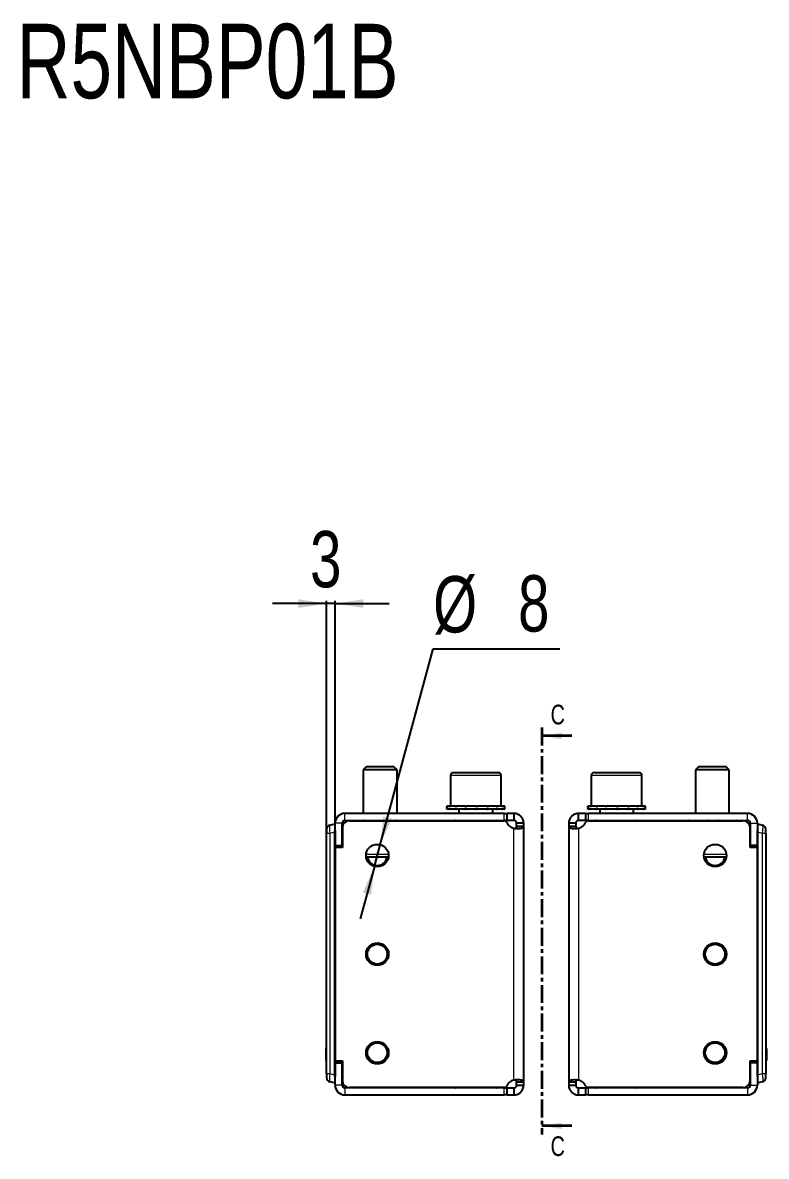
# Model space of a CAD drawing. Header units: millimetres. Extents: x -438 to 1333, y -270 to 576.
# Drawn here: x 390.8 to 655, y 173.2 to 575.7 of the extents above; entities that cross this region are included whole.
import ezdxf

# ---------------------------------------------------------------- set-up
doc = ezdxf.new("R2010")
doc.units = ezdxf.units.MM
doc.linetypes.add('CENTER', pattern=[10.16, 6.35, -1.27, 1.27, -1.27])
doc.layers.add('FORMAT', color=7, linetype='Continuous')
doc.styles.add('SLDTEXTSTYLE0', font='TXT', dxfattribs={"width": 0.75})
doc.dimstyles.new('SLDDIMSTYLE1', dxfattribs={"dimtxt": 20, "dimasz": 10, "dimexe": 0, "dimexo": 0.0625, "dimgap": 5, "dimtad": 2, "dimdec": 1, "dimrnd": 1e-09, "dimzin": 12, "dimdsep": 46, "dimtxsty": 'SLDTEXTSTYLE0', "dimsah": 1, "dimcen": 0.09, "dimadec": 0, "dimazin": 3, "dimtfac": 1, "dimtmove": 0, "dimatfit": 0, "dimfxl": 0, "dimfrac": 2, "dimtolj": 1, "dimtzin": 12, "dimarcsym": 0})
doc.dimstyles.new('SLDDIMSTYLE2', dxfattribs={"dimtxt": 20, "dimasz": 10, "dimexe": 0, "dimexo": 0.0625, "dimgap": 5, "dimtad": 0, "dimtih": 1, "dimtoh": 1, "dimdec": 1, "dimrnd": 1e-09, "dimzin": 12, "dimdsep": 46, "dimtxsty": 'SLDTEXTSTYLE0', "dimsah": 1, "dimcen": 0, "dimadec": 0, "dimazin": 3, "dimtfac": 1, "dimtmove": 0, "dimatfit": 3, "dimfxl": 0, "dimfrac": 2, "dimtolj": 1, "dimtzin": 12, "dimarcsym": 0})

# ---------------------------------------------------------------- blocks, each defined once
blk = doc.blocks.new('_D_4')
at = {"layer": 'FORMAT'}
for p, q in [((498.79, 287.86), (498.79, 370.45)), ((501.79, 282.86), (501.79, 370.45)), ((498.79, 369.45), (479.56, 369.45)), ((501.79, 369.45), (498.79, 369.45)), ((501.79, 369.45), (521.02, 369.45))]:
    blk.add_line(p, q, dxfattribs=at)
for points in [[(498.79, 369.45), (488.79, 370.99), (488.79, 367.91)], [(501.79, 369.45), (511.79, 367.91), (511.79, 370.99)]]:
    blk.add_solid(points, dxfattribs=at)
at = {"layer": 'FORMAT', "insert": (492.9, 395.23), "char_height": 20, "attachment_point": 1, "style": 'SLDTEXTSTYLE0'}
blk.add_mtext('3', dxfattribs=at)
blk = doc.blocks.new('_D_5')
at = {"layer": 'FORMAT'}
for p, q in [((517.83, 283.81), (536.63, 353.42)), ((536.63, 353.42), (581.57, 353.42)), ((515.74, 276.09), (517.83, 283.81)), ((515.74, 276.09), (510.73, 257.52))]:
    blk.add_line(p, q, dxfattribs=at)
for points in [[(517.83, 283.81), (521.92, 293.06), (518.95, 293.86)], [(515.74, 276.09), (511.65, 266.83), (514.62, 266.03)]]:
    blk.add_solid(points, dxfattribs=at)
at = {"layer": 'FORMAT', "char_height": 20, "attachment_point": 1, "style": 'SLDTEXTSTYLE0'}
for s, insert in [('%%c', (536.63, 379.2)), ('8', (566.79, 379.51))]:
    blk.add_mtext(s, dxfattribs=dict(at, insert=insert))

msp = doc.modelspace()

# ---------------------------------------------------------------- linework, layer by layer
at = {"color": 7, "linetype": 'CENTER', "lineweight": 35}
msp.add_line((575.29, 325.43), (575.29, 180.96), dxfattribs=at)
at = {"color": 7, "linetype": 'Continuous', "lineweight": 35}
for p, q in [((585.93, 322.43), (575.29, 322.43)), ((585.93, 183.96), (575.29, 183.96))]:
    msp.add_line(p, q, dxfattribs=at)
at = {"color": 7, "linetype": 'Continuous', "lineweight": 25}
for p, q in [((512.86, 311.45), (511.79, 310.37)), ((511.79, 310.37), (511.79, 294.95)), ((523.79, 310.37), (511.79, 310.37)), ((522.71, 311.45), (512.86, 311.45)), ((523.79, 310.37), (522.71, 311.45)), ((523.79, 294.95), (523.79, 310.37)), ((630.86, 311.45), (629.79, 310.37)), ((629.79, 310.37), (629.79, 294.95)), ((641.79, 310.37), (629.79, 310.37)), ((640.71, 311.45), (630.86, 311.45)), ((641.79, 310.37), (640.71, 311.45)), ((641.79, 294.95), (641.79, 310.37)), ((542.79, 308.45), (542.79, 297.45)), ((543.79, 309.45), (559.79, 309.45)), ((560.79, 297.45), (560.79, 308.45)), ((592.79, 308.45), (592.79, 297.45)), ((593.79, 309.45), (609.79, 309.45)), ((610.79, 297.45), (610.79, 308.45)), ((561.89, 294.95), (505.29, 294.95)), ((541.54, 297.45), (541.54, 296.45)), ((541.54, 297.45), (541.54, 297.45)), ((541.54, 297.45), (541.54, 297.2)), ((542.37, 297.45), (541.54, 297.45)), ((541.54, 297.45), (541.54, 297.45)), ((541.54, 296.45), (541.54, 296.7)), ((542.37, 296.45), (541.54, 296.45)), ((541.54, 296.45), (541.54, 296.45)), ((541.54, 296.45), (541.54, 296.45)), ((542.37, 297.45), (542.47, 297.45)), ((542.37, 296.45), (542.47, 296.45)), ((542.47, 297.45), (542.47, 297.2)), ((544.64, 297.45), (542.47, 297.45)), ((542.47, 296.45), (542.47, 296.7)), ((544.64, 296.45), (542.47, 296.45)), ((544.64, 297.45), (544.82, 297.45)), ((544.64, 296.45), (544.82, 296.45)), ((544.82, 297.45), (544.82, 297.2)), ((547.99, 297.45), (544.82, 297.45)), ((544.82, 296.45), (544.82, 296.7)), ((547.99, 296.45), (544.82, 296.45)), ((545.79, 296.45), (545.79, 294.95)), ((547.99, 297.45), (548.23, 297.45)), ((547.99, 296.45), (548.23, 296.45)), ((548.23, 297.45), (548.23, 297.2)), ((551.93, 297.45), (548.23, 297.45)), ((548.23, 296.45), (548.23, 296.7)), ((551.93, 296.45), (548.23, 296.45)), ((551.93, 297.45), (552.09, 297.45)), ((551.93, 297.45), (552, 297.45)), ((551.93, 296.45), (552.08, 296.45)), ((552.08, 296.45), (552.18, 296.45)), ((552.13, 297.45), (552.18, 297.45)), ((552.18, 297.45), (552.18, 297.2)), ((555.84, 297.45), (552.18, 297.45)), ((552.18, 296.45), (552.18, 296.7)), ((555.84, 296.45), (552.18, 296.45)), ((555.84, 297.45), (556.07, 297.45)), ((555.84, 296.45), (556.07, 296.45)), ((556.07, 297.45), (556.07, 297.2)), ((559.13, 297.45), (556.07, 297.45)), ((556.07, 296.45), (556.07, 296.7)), ((559.13, 296.45), (556.07, 296.45)), ((557.79, 294.95), (557.79, 296.45)), ((559.13, 297.45), (559.31, 297.45)), ((559.13, 296.45), (559.31, 296.45)), ((559.31, 297.45), (559.31, 297.2)), ((561.31, 297.45), (559.31, 297.45)), ((559.31, 296.45), (559.31, 296.7)), ((561.31, 296.45), (559.31, 296.45)), ((561.31, 297.45), (561.4, 297.45)), ((561.31, 296.45), (561.4, 296.45)), ((561.4, 297.45), (561.4, 297.2)), ((562.04, 297.45), (561.4, 297.45)), ((561.4, 296.45), (561.4, 296.7)), ((562.04, 296.45), (561.4, 296.45)), ((561.89, 294.95), (562.89, 294.95)), ((562.04, 296.45), (562.04, 297.45)), ((562.89, 292.45), (562.89, 294.95)), ((565.29, 294.95), (562.89, 294.95)), ((565.29, 294.95), (565.29, 292.45)), ((588.29, 292.45), (588.29, 294.95)), ((590.69, 294.95), (588.29, 294.95)), ((590.69, 294.95), (590.69, 292.45)), ((590.69, 294.95), (591.69, 294.95)), ((591.54, 297.45), (591.54, 296.45)), ((591.54, 297.45), (591.54, 297.2)), ((592.34, 297.45), (591.54, 297.45)), ((591.54, 297.45), (591.54, 297.45)), ((591.54, 296.45), (591.54, 296.7)), ((592.34, 296.45), (591.54, 296.45)), ((591.54, 296.45), (591.54, 296.45)), ((648.29, 294.95), (591.69, 294.95)), ((592.34, 297.45), (592.44, 297.45)), ((592.34, 296.45), (592.44, 296.45)), ((592.44, 297.45), (592.44, 297.2)), ((594.58, 297.45), (592.44, 297.45)), ((592.44, 296.45), (592.44, 296.7)), ((594.58, 296.45), (592.44, 296.45)), ((594.58, 297.45), (594.76, 297.45)), ((594.58, 296.45), (594.76, 296.45)), ((594.76, 297.45), (594.76, 297.2)), ((597.91, 297.45), (594.76, 297.45)), ((594.76, 296.45), (594.76, 296.7)), ((597.91, 296.45), (594.76, 296.45)), ((595.79, 296.45), (595.79, 294.95)), ((597.91, 297.45), (598.14, 297.45)), ((597.91, 296.45), (598.14, 296.45)), ((598.14, 297.45), (598.14, 297.2)), ((601.84, 297.45), (598.14, 297.45)), ((598.14, 296.45), (598.14, 296.7)), ((601.84, 296.45), (598.14, 296.45)), ((601.84, 297.45), (601.93, 297.45)), ((601.84, 296.45), (602.01, 296.45)), ((601.89, 297.45), (602.14, 297.45)), ((602.01, 296.45), (602.09, 296.45)), ((602.05, 297.45), (602.09, 297.45)), ((602.09, 297.45), (602.09, 297.2)), ((605.76, 297.45), (602.09, 297.45)), ((602.09, 296.45), (602.09, 296.7)), ((605.76, 296.45), (602.09, 296.45)), ((605.76, 297.45), (605.99, 297.45)), ((605.76, 296.45), (605.99, 296.45)), ((605.99, 297.45), (605.99, 297.2)), ((609.07, 297.45), (605.99, 297.45)), ((605.99, 296.45), (605.99, 296.7)), ((609.07, 296.45), (605.99, 296.45)), ((607.79, 294.95), (607.79, 296.45)), ((609.07, 297.45), (609.24, 297.45)), ((609.07, 296.45), (609.24, 296.45)), ((609.24, 297.45), (609.24, 297.2)), ((611.28, 297.45), (609.24, 297.45)), ((609.24, 296.45), (609.24, 296.7)), ((611.28, 296.45), (609.24, 296.45)), ((611.28, 297.45), (611.37, 297.45)), ((611.28, 296.45), (611.37, 296.45)), ((611.37, 297.45), (611.37, 297.2)), ((612.04, 297.45), (611.37, 297.45)), ((611.37, 296.45), (611.37, 296.7)), ((612.04, 296.45), (611.37, 296.45)), ((612.04, 296.45), (612.04, 297.45)), ((499.9, 290.74), (501.59, 291.2)), ((501.59, 291.2), (501.79, 291.2)), ((501.79, 283.5), (501.79, 291.45)), ((504.29, 283.5), (504.29, 291.45)), ((505.29, 292.45), (561.89, 292.45)), ((506.89, 292.35), (561.86, 292.35)), ((507.54, 292.45), (507.54, 292.35)), ((507.83, 292.45), (507.83, 292.35)), ((509.52, 292.45), (509.52, 292.35)), ((512.46, 292.45), (512.46, 292.35)), ((516.22, 292.45), (516.22, 292.35)), ((520.22, 292.45), (520.22, 292.35)), ((523.84, 292.45), (523.84, 292.35)), ((526.55, 292.45), (526.55, 292.35)), ((527.92, 292.45), (527.92, 292.35)), ((528.04, 292.35), (528.04, 292.45)), ((562.89, 292.45), (561.89, 292.45)), ((565.29, 292.45), (562.88, 292.45)), ((568.79, 291.45), (566.29, 291.45)), ((566.29, 290.23), (566.29, 291.45)), ((568.79, 290.23), (566.29, 290.23)), ((568.79, 290.23), (568.79, 291.45)), ((568.79, 199.67), (568.79, 290.23)), ((587.29, 291.45), (584.79, 291.45)), ((584.79, 291.45), (584.79, 290.23)), ((587.29, 290.23), (584.79, 290.23)), ((584.79, 290.23), (584.79, 199.67)), ((587.29, 291.45), (587.29, 290.23)), ((590.69, 292.45), (588.29, 292.45)), ((591.69, 292.45), (590.69, 292.45)), ((591.69, 292.45), (648.29, 292.45)), ((591.71, 292.35), (646.69, 292.35)), ((625.54, 292.45), (625.54, 292.35)), ((625.83, 292.45), (625.83, 292.35)), ((627.52, 292.45), (627.52, 292.35)), ((630.46, 292.45), (630.46, 292.35)), ((634.22, 292.45), (634.22, 292.35)), ((638.22, 292.45), (638.22, 292.35)), ((641.84, 292.45), (641.84, 292.35)), ((644.55, 292.45), (644.55, 292.35)), ((645.92, 292.45), (645.92, 292.35)), ((646.04, 292.35), (646.04, 292.45)), ((649.29, 291.45), (649.29, 283.5)), ((651.79, 291.45), (651.79, 283.5)), ((651.79, 291.2), (651.99, 291.2)), ((651.99, 291.2), (653.67, 290.74)), ((498.79, 289.3), (498.79, 287.85)), ((498.79, 213.4), (498.79, 287.85)), ((501.59, 288.3), (501.59, 202.1)), ((501.79, 288.92), (501.79, 201.47)), ((504.39, 289.85), (504.39, 282.85)), ((649.19, 282.85), (649.19, 289.85)), ((651.79, 201.47), (651.79, 288.92)), ((651.99, 202.1), (651.99, 288.3)), ((654.79, 287.85), (654.79, 289.3)), ((654.79, 287.85), (654.79, 213.4)), ((501.79, 283.5), (504.29, 283.5)), ((501.79, 207.05), (501.79, 282.85)), ((504.39, 282.85), (501.79, 282.85)), ((504.39, 284.43), (504.29, 284.21)), ((649.19, 284.43), (649.29, 284.21)), ((651.79, 282.85), (649.19, 282.85)), ((651.79, 283.5), (649.29, 283.5)), ((651.79, 282.85), (651.79, 207.05)), ((520.76, 279.45), (512.82, 279.45)), ((640.76, 279.45), (632.82, 279.45)), ((498.79, 205.2), (498.79, 213.4)), ((654.79, 213.4), (654.79, 205.2)), ((498.59, 211.45), (498.79, 211.45)), ((498.59, 211.1), (498.79, 211.1)), ((498.59, 210.38), (498.59, 211.1)), ((498.59, 210.38), (498.79, 210.38)), ((498.59, 209.39), (498.59, 209.54)), ((654.99, 211.45), (654.79, 211.45)), ((654.99, 211.42), (654.79, 211.42)), ((654.99, 211.4), (654.79, 211.4)), ((654.99, 210.96), (654.99, 207.64)), ((498.59, 207.97), (498.79, 207.97)), ((498.59, 207.43), (498.59, 207.97)), ((498.59, 207.43), (498.79, 207.43)), ((498.59, 207.14), (498.79, 207.14)), ((501.79, 207.05), (504.39, 207.05)), ((501.79, 206.4), (504.29, 206.4)), ((501.79, 198.45), (501.79, 206.4)), ((504.29, 198.45), (504.29, 206.4)), ((504.39, 205.97), (504.29, 206.18)), ((504.39, 207.05), (504.39, 200.05)), ((649.19, 207.05), (651.79, 207.05)), ((649.19, 200.05), (649.19, 207.05)), ((649.19, 205.97), (649.29, 206.18)), ((651.79, 206.4), (649.29, 206.4)), ((649.29, 206.4), (649.29, 198.45)), ((651.79, 206.4), (651.79, 198.45)), ((654.99, 207.2), (654.79, 207.2)), ((654.99, 207.14), (654.79, 207.14)), ((498.79, 202.55), (498.79, 205.2)), ((498.79, 202.55), (498.79, 201.1)), ((654.79, 205.2), (654.79, 202.55)), ((654.79, 201.1), (654.79, 202.55)), ((501.59, 199.2), (499.9, 199.65)), ((501.79, 199.2), (501.59, 199.2)), ((561.89, 197.45), (505.29, 197.45)), ((561.86, 197.55), (506.89, 197.55)), ((561.89, 197.45), (562.89, 197.45)), ((562.89, 194.95), (562.89, 197.45)), ((562.89, 197.45), (565.29, 197.45)), ((565.29, 197.45), (565.29, 194.95)), ((566.29, 199.67), (568.79, 199.67)), ((566.29, 198.45), (566.29, 199.67)), ((566.29, 198.45), (568.79, 198.45)), ((568.79, 198.45), (568.79, 199.67)), ((584.79, 199.67), (587.29, 199.67)), ((584.79, 199.67), (584.79, 198.45)), ((584.79, 198.45), (587.29, 198.45)), ((587.29, 199.67), (587.29, 198.45)), ((588.29, 194.95), (588.29, 197.45)), ((588.29, 197.45), (590.69, 197.45)), ((590.69, 197.45), (590.69, 194.95)), ((590.69, 197.45), (591.69, 197.45)), ((648.29, 197.45), (591.69, 197.45)), ((646.69, 197.55), (591.71, 197.55)), ((651.99, 199.2), (651.79, 199.2)), ((653.67, 199.65), (651.99, 199.2)), ((505.29, 194.95), (561.89, 194.95)), ((562.89, 194.95), (561.89, 194.95)), ((562.88, 194.95), (565.29, 194.95)), ((588.29, 194.95), (590.69, 194.95)), ((591.69, 194.95), (590.69, 194.95)), ((591.69, 194.95), (648.29, 194.95))]:
    msp.add_line(p, q, dxfattribs=at)
at = {"color": 8, "linetype": 'Continuous', "lineweight": 18}
for p, q in [((560.79, 308.45), (542.79, 308.45)), ((610.79, 308.45), (592.79, 308.45)), ((505.29, 292.45), (505.29, 294.95)), ((561.89, 292.45), (561.89, 294.95)), ((591.69, 294.95), (591.69, 292.45)), ((648.29, 292.45), (648.29, 294.95)), ((504.29, 291.45), (501.79, 291.45)), ((649.29, 291.45), (651.79, 291.45)), ((499.9, 287.85), (498.79, 287.85)), ((501.59, 288.3), (499.9, 287.85)), ((499.9, 287.85), (499.9, 202.55)), ((565.29, 200.22), (565.29, 289.67)), ((588.29, 289.67), (588.29, 200.22)), ((653.67, 287.85), (651.99, 288.3)), ((653.67, 202.55), (653.67, 287.85)), ((654.79, 287.85), (653.67, 287.85)), ((501.98, 283.5), (501.98, 282.85)), ((651.59, 282.85), (651.59, 283.5)), ((512.82, 280.45), (520.76, 280.45)), ((632.82, 280.45), (640.76, 280.45)), ((654.99, 210.96), (654.79, 210.96)), ((498.59, 209.25), (498.79, 209.25)), ((501.98, 207.05), (501.98, 206.4)), ((651.59, 206.4), (651.59, 207.05)), ((654.99, 207.64), (654.79, 207.64)), ((498.79, 202.55), (499.9, 202.55)), ((499.9, 202.55), (501.59, 202.1)), ((651.99, 202.1), (653.67, 202.55)), ((653.67, 202.55), (654.79, 202.55)), ((504.29, 198.45), (501.79, 198.45)), ((505.29, 197.45), (505.29, 194.95)), ((561.89, 194.95), (561.89, 197.45)), ((591.69, 197.45), (591.69, 194.95)), ((648.29, 197.45), (648.29, 194.95)), ((649.29, 198.45), (651.79, 198.45))]:
    msp.add_line(p, q, dxfattribs=at)
at = {"color": 7, "linetype": 'Continuous', "lineweight": 25}
for centre, radius in [((516.79, 279.95), 4), ((636.79, 279.95), 4), ((516.79, 244.95), 4), ((516.79, 244.95), 3.5), ((636.79, 244.95), 4), ((636.79, 244.95), 3.5), ((516.79, 209.95), 4), ((516.79, 209.95), 3.5), ((636.79, 209.95), 4), ((636.79, 209.95), 3.5)]:
    msp.add_circle(centre, radius, dxfattribs=at)
for centre, radius, start, end in [((543.79, 308.45), 1, 90, 180), ((559.79, 308.45), 1, 0, 90), ((593.79, 308.45), 1, 90, 180), ((609.79, 308.45), 1, 0, 90), ((505.29, 291.45), 3.5, 90, 180), ((648.29, 291.45), 3.5, 0, 90), ((500.29, 289.3), 1.5, 105, 180), ((505.29, 291.45), 1, 90, 180), ((506.89, 289.85), 2.5, 90, 180), ((544.44, 292.1), 0.35, 45.5847, 90), ((559.14, 292.1), 0.35, 90, 134.4153), ((561.86, 291.35), 1, 22.8854, 90), ((566.01, 293.1), 3.5, 202.8854, 258.1052), ((587.57, 293.1), 3.5, 281.8948, 337.1146), ((591.71, 291.35), 1, 90, 157.1146), ((594.44, 292.1), 0.35, 45.5847, 90), ((609.14, 292.1), 0.35, 90, 134.4153), ((646.69, 289.85), 2.5, 0, 90), ((648.29, 291.45), 1, 0, 90), ((653.29, 289.3), 1.5, 0, 75), ((516.79, 279.95), 3.5, 188.2132, 351.7868), ((636.79, 279.95), 3.5, 188.2132, 351.7868), ((500.29, 201.1), 1.5, 180, 255), ((505.29, 198.45), 3.5, 180, 270), ((505.29, 198.45), 1, 180, 270), ((506.89, 200.05), 2.5, 180, 270), ((544.44, 197.8), 0.35, 270, 314.4153), ((559.14, 197.8), 0.35, 225.5847, 270), ((561.86, 198.55), 1, 270, 337.1146), ((566.01, 196.8), 3.5, 101.8948, 157.1146), ((587.57, 196.8), 3.5, 22.8854, 78.1052), ((591.71, 198.55), 1, 202.8854, 270), ((594.44, 197.8), 0.35, 270, 314.4153), ((609.14, 197.8), 0.35, 225.5847, 270), ((646.69, 200.05), 2.5, 270, 0), ((648.29, 198.45), 3.5, 270, 360), ((648.29, 198.45), 1, 270, 360), ((653.29, 201.1), 1.5, 285, 0)]:
    msp.add_arc(centre, radius, start, end, dxfattribs=at)
at = {"color": 8, "linetype": 'Continuous', "lineweight": 18}
for centre, major_axis, start_param, end_param in [((500.29, 287.74), (-0.38, 3), 0.016741, 1.520499), ((653.29, 287.74), (0.38, 3), 4.762686, 6.266445), ((500.29, 202.65), (0.38, 3), 1.621093, 3.124852), ((653.29, 202.65), (-0.38, 3), 3.158333, 4.662092)]:
    msp.add_ellipse(centre, major_axis=major_axis, ratio=0.123038, start_param=start_param, end_param=end_param, dxfattribs=at)
at = {"color": 7, "linetype": 'Continuous', "lineweight": 25}
for centre, major_axis, start_param, end_param in [((513.18, 291.2), (-11.57, -3.1), 6.030113, 6.216148), ((640.4, 291.2), (11.57, -3.1), 0.067037, 0.253072), ((513.18, 199.2), (-11.57, 3.1), 0.067037, 0.253072), ((640.4, 199.2), (11.57, 3.1), 6.030113, 6.216148)]:
    msp.add_ellipse(centre, major_axis=major_axis, ratio=0.250563, start_param=start_param, end_param=end_param, dxfattribs=at)
for points, knots in [([(541.54, 297.2), (541.54, 297.24), (541.54, 297.3), (541.54, 297.38), (541.54, 297.43), (541.54, 297.45)], [0, 0, 0, 0, 0.499981, 0.749988, 1, 1, 1, 1]), ([(541.54, 296.45), (541.54, 296.47), (541.54, 296.51), (541.54, 296.59), (541.54, 296.66), (541.54, 296.7)], [0, 0, 0, 0, 0.25014, 0.50028, 1, 1, 1, 1]), ([(542.47, 297.2), (542.46, 297.24), (542.43, 297.3), (542.4, 297.38), (542.38, 297.43), (542.37, 297.45)], [0, 0, 0, 0, 0.4999808, 0.7499881, 1, 1, 1, 1]), ([(542.37, 296.45), (542.38, 296.47), (542.4, 296.51), (542.43, 296.59), (542.46, 296.66), (542.47, 296.7)], [0, 0, 0, 0, 0.2501401, 0.5002802, 1, 1, 1, 1]), ([(544.82, 297.2), (544.79, 297.24), (544.74, 297.3), (544.68, 297.38), (544.65, 297.43), (544.64, 297.45)], [0, 0, 0, 0, 0.499981, 0.749988, 1, 1, 1, 1]), ([(544.64, 296.45), (544.65, 296.47), (544.68, 296.51), (544.74, 296.59), (544.79, 296.66), (544.82, 296.7)], [0, 0, 0, 0, 0.25014, 0.50028, 1, 1, 1, 1]), ([(548.23, 297.2), (548.19, 297.24), (548.13, 297.3), (548.05, 297.38), (548.01, 297.43), (547.99, 297.45)], [0, 0, 0, 0, 0.499981, 0.749988, 1, 1, 1, 1]), ([(547.99, 296.45), (548.01, 296.47), (548.05, 296.51), (548.13, 296.59), (548.19, 296.66), (548.23, 296.7)], [0, 0, 0, 0, 0.25014, 0.50028, 1, 1, 1, 1]), ([(552.18, 297.2), (552.14, 297.24), (552.07, 297.3), (551.99, 297.38), (551.95, 297.43), (551.93, 297.45)], [0, 0, 0, 0, 0.499981, 0.749988, 1, 1, 1, 1]), ([(551.93, 296.45), (551.95, 296.47), (551.99, 296.51), (552.07, 296.59), (552.14, 296.66), (552.18, 296.7)], [0, 0, 0, 0, 0.2501401, 0.5002802, 1, 1, 1, 1]), ([(552.18, 297.2), (552.16, 297.27), (552.13, 297.4), (552.1, 297.43), (552.08, 297.45)], [0, 0, 0, 0, 0.561794, 1, 1, 1, 1]), ([(552.18, 296.7), (552.16, 296.62), (552.13, 296.49), (552.1, 296.46), (552.08, 296.45)], [0, 0, 0, 0, 0.561794, 1, 1, 1, 1]), ([(556.07, 297.2), (556.03, 297.24), (555.97, 297.3), (555.9, 297.38), (555.86, 297.43), (555.84, 297.45)], [0, 0, 0, 0, 0.499981, 0.749988, 1, 1, 1, 1]), ([(555.84, 296.45), (555.86, 296.47), (555.9, 296.51), (555.97, 296.59), (556.03, 296.66), (556.07, 296.7)], [0, 0, 0, 0, 0.25014, 0.50028, 1, 1, 1, 1]), ([(559.31, 297.2), (559.28, 297.24), (559.23, 297.3), (559.18, 297.38), (559.15, 297.43), (559.13, 297.45)], [0, 0, 0, 0, 0.499981, 0.749988, 1, 1, 1, 1]), ([(559.13, 296.45), (559.15, 296.47), (559.18, 296.51), (559.23, 296.59), (559.28, 296.66), (559.31, 296.7)], [0, 0, 0, 0, 0.25014, 0.50028, 1, 1, 1, 1]), ([(561.4, 297.2), (561.38, 297.24), (561.36, 297.3), (561.33, 297.38), (561.32, 297.43), (561.31, 297.45)], [0, 0, 0, 0, 0.499981, 0.749988, 1, 1, 1, 1]), ([(561.31, 296.45), (561.32, 296.47), (561.33, 296.51), (561.36, 296.59), (561.38, 296.66), (561.4, 296.7)], [0, 0, 0, 0, 0.25014, 0.50028, 1, 1, 1, 1]), ([(568.79, 291.45), (568.77, 291.71), (568.74, 292.2), (568.45, 293.02), (567.99, 293.73), (567.36, 294.29), (566.75, 294.65), (566.04, 294.9), (565.54, 294.93), (565.29, 294.95)], [0, 0, 0, 0, 0.144067, 0.271276, 0.474907, 0.597997, 0.726338, 0.860245, 1, 1, 1, 1]), ([(588.29, 294.95), (587.99, 294.93), (587.44, 294.89), (586.54, 294.53), (585.66, 293.86), (584.93, 292.76), (584.84, 291.89), (584.79, 291.45)], [0, 0, 0, 0, 0.16069, 0.301312, 0.521951, 0.753573, 1, 1, 1, 1]), ([(591.54, 297.2), (591.54, 297.24), (591.54, 297.3), (591.54, 297.38), (591.54, 297.43), (591.54, 297.45)], [0, 0, 0, 0, 0.499981, 0.749988, 1, 1, 1, 1]), ([(591.54, 296.45), (591.54, 296.47), (591.54, 296.51), (591.54, 296.59), (591.54, 296.66), (591.54, 296.7)], [0, 0, 0, 0, 0.25014, 0.50028, 1, 1, 1, 1]), ([(592.44, 297.2), (592.42, 297.24), (592.39, 297.3), (592.36, 297.38), (592.34, 297.43), (592.34, 297.45)], [0, 0, 0, 0, 0.499981, 0.749988, 1, 1, 1, 1]), ([(592.34, 296.45), (592.34, 296.47), (592.36, 296.51), (592.39, 296.59), (592.42, 296.66), (592.44, 296.7)], [0, 0, 0, 0, 0.25014, 0.50028, 1, 1, 1, 1]), ([(594.76, 297.2), (594.73, 297.24), (594.68, 297.3), (594.62, 297.38), (594.59, 297.43), (594.58, 297.45)], [0, 0, 0, 0, 0.499981, 0.749988, 1, 1, 1, 1]), ([(594.58, 296.45), (594.59, 296.47), (594.62, 296.51), (594.68, 296.59), (594.73, 296.66), (594.76, 296.7)], [0, 0, 0, 0, 0.2501401, 0.5002802, 1, 1, 1, 1]), ([(598.14, 297.2), (598.11, 297.24), (598.05, 297.3), (597.97, 297.38), (597.93, 297.43), (597.91, 297.45)], [0, 0, 0, 0, 0.499981, 0.749988, 1, 1, 1, 1]), ([(597.91, 296.45), (597.93, 296.47), (597.97, 296.51), (598.05, 296.59), (598.11, 296.66), (598.14, 296.7)], [0, 0, 0, 0, 0.25014, 0.50028, 1, 1, 1, 1]), ([(602.09, 297.2), (602.05, 297.24), (601.98, 297.3), (601.9, 297.38), (601.86, 297.43), (601.84, 297.45)], [0, 0, 0, 0, 0.499981, 0.749988, 1, 1, 1, 1]), ([(601.84, 296.45), (601.86, 296.47), (601.9, 296.51), (601.98, 296.59), (602.05, 296.66), (602.09, 296.7)], [0, 0, 0, 0, 0.25014, 0.50028, 1, 1, 1, 1]), ([(602.09, 297.2), (602.07, 297.27), (602.05, 297.4), (602.03, 297.43), (602.01, 297.45)], [0, 0, 0, 0, 0.561794, 1, 1, 1, 1]), ([(602.09, 296.7), (602.07, 296.62), (602.05, 296.49), (602.03, 296.46), (602.01, 296.45)], [0, 0, 0, 0, 0.561794, 1, 1, 1, 1]), ([(605.99, 297.2), (605.95, 297.24), (605.89, 297.3), (605.81, 297.38), (605.78, 297.43), (605.76, 297.45)], [0, 0, 0, 0, 0.499981, 0.749988, 1, 1, 1, 1]), ([(605.76, 296.45), (605.78, 296.47), (605.81, 296.51), (605.89, 296.59), (605.95, 296.66), (605.99, 296.7)], [0, 0, 0, 0, 0.2501401, 0.5002802, 1, 1, 1, 1]), ([(609.24, 297.2), (609.22, 297.24), (609.17, 297.3), (609.11, 297.38), (609.09, 297.43), (609.07, 297.45)], [0, 0, 0, 0, 0.499981, 0.749988, 1, 1, 1, 1]), ([(609.07, 296.45), (609.09, 296.47), (609.11, 296.51), (609.17, 296.59), (609.22, 296.66), (609.24, 296.7)], [0, 0, 0, 0, 0.25014, 0.50028, 1, 1, 1, 1]), ([(611.37, 297.2), (611.35, 297.24), (611.33, 297.3), (611.3, 297.38), (611.28, 297.43), (611.28, 297.45)], [0, 0, 0, 0, 0.499981, 0.749988, 1, 1, 1, 1]), ([(611.28, 296.45), (611.28, 296.47), (611.3, 296.51), (611.33, 296.59), (611.35, 296.66), (611.37, 296.7)], [0, 0, 0, 0, 0.2501401, 0.5002802, 1, 1, 1, 1]), ([(507.79, 292.35), (507.79, 292.36), (507.78, 292.39), (507.78, 292.43), (507.77, 292.45)], [0, 0, 0, 0, 0.374848, 1, 1, 1, 1]), ([(509.43, 292.35), (509.42, 292.36), (509.4, 292.39), (509.38, 292.43), (509.37, 292.45)], [0, 0, 0, 0, 0.374848, 1, 1, 1, 1]), ([(512.34, 292.35), (512.32, 292.36), (512.3, 292.39), (512.27, 292.43), (512.25, 292.45)], [0, 0, 0, 0, 0.374848, 1, 1, 1, 1]), ([(516.07, 292.35), (516.06, 292.36), (516.03, 292.39), (515.99, 292.43), (515.97, 292.45)], [0, 0, 0, 0, 0.374848, 1, 1, 1, 1]), ([(520.07, 292.35), (520.06, 292.36), (520.03, 292.39), (519.99, 292.43), (519.97, 292.45)], [0, 0, 0, 0, 0.374848, 1, 1, 1, 1]), ([(523.72, 292.35), (523.71, 292.36), (523.68, 292.39), (523.66, 292.43), (523.64, 292.45)], [0, 0, 0, 0, 0.374848, 1, 1, 1, 1]), ([(526.47, 292.35), (526.46, 292.36), (526.44, 292.39), (526.42, 292.43), (526.41, 292.45)], [0, 0, 0, 0, 0.374848, 1, 1, 1, 1]), ([(527.89, 292.35), (527.89, 292.36), (527.88, 292.39), (527.88, 292.43), (527.88, 292.45)], [0, 0, 0, 0, 0.374848, 1, 1, 1, 1]), ([(566.29, 291.45), (566.27, 291.59), (566.25, 291.78), (566.13, 292), (566.02, 292.14), (565.88, 292.26), (565.7, 292.36), (565.5, 292.43), (565.36, 292.44), (565.29, 292.45)], [0, 0, 0, 0, 0.294103, 0.406373, 0.497014, 0.611853, 0.731691, 0.860101, 1, 1, 1, 1]), ([(565.29, 289.67), (565.6, 289.66), (566.19, 289.63), (567.14, 289.61), (568.01, 289.65), (568.66, 289.87), (568.74, 290.1), (568.79, 290.23)], [0, 0, 0, 0, 0.17084, 0.319217, 0.548103, 0.767822, 1, 1, 1, 1]), ([(565.29, 289.67), (565.38, 289.66), (565.54, 289.63), (565.77, 289.62), (565.93, 289.63), (566.06, 289.68), (566.16, 289.77), (566.26, 289.94), (566.28, 290.11), (566.29, 290.23)], [0, 0, 0, 0, 0.154359, 0.287283, 0.400435, 0.496544, 0.604314, 0.723151, 1, 1, 1, 1]), ([(584.79, 290.23), (584.84, 290.1), (584.93, 289.88), (585.5, 289.69), (586.1, 289.62), (586.73, 289.6), (587.47, 289.61), (588.01, 289.65), (588.29, 289.67)], [0, 0, 0, 0, 0.254149, 0.448213, 0.574908, 0.708872, 0.850468, 1, 1, 1, 1]), ([(588.29, 292.45), (588.2, 292.44), (588.05, 292.43), (587.84, 292.35), (587.68, 292.25), (587.54, 292.12), (587.44, 291.98), (587.31, 291.75), (587.3, 291.57), (587.29, 291.45)], [0, 0, 0, 0, 0.156786, 0.290809, 0.403501, 0.497298, 0.607133, 0.726181, 1, 1, 1, 1]), ([(587.29, 290.23), (587.3, 290.1), (587.32, 289.9), (587.48, 289.69), (587.66, 289.62), (587.78, 289.6), (587.85, 289.61), (587.86, 289.61)], [0, 0, 0, 0, 0.397685, 0.667684, 0.826097, 0.987925, 1, 1, 1, 1]), ([(625.79, 292.35), (625.79, 292.36), (625.78, 292.39), (625.78, 292.43), (625.77, 292.45)], [0, 0, 0, 0, 0.374848, 1, 1, 1, 1]), ([(627.43, 292.35), (627.42, 292.36), (627.4, 292.39), (627.38, 292.43), (627.37, 292.45)], [0, 0, 0, 0, 0.374848, 1, 1, 1, 1]), ([(630.34, 292.35), (630.32, 292.36), (630.3, 292.39), (630.27, 292.43), (630.25, 292.45)], [0, 0, 0, 0, 0.374848, 1, 1, 1, 1]), ([(634.07, 292.35), (634.06, 292.36), (634.03, 292.39), (633.99, 292.43), (633.97, 292.45)], [0, 0, 0, 0, 0.374848, 1, 1, 1, 1]), ([(638.07, 292.35), (638.06, 292.36), (638.03, 292.39), (637.99, 292.43), (637.97, 292.45)], [0, 0, 0, 0, 0.374848, 1, 1, 1, 1]), ([(641.72, 292.35), (641.71, 292.36), (641.68, 292.39), (641.66, 292.43), (641.64, 292.45)], [0, 0, 0, 0, 0.374848, 1, 1, 1, 1]), ([(644.47, 292.35), (644.46, 292.36), (644.44, 292.39), (644.42, 292.43), (644.41, 292.45)], [0, 0, 0, 0, 0.374848, 1, 1, 1, 1]), ([(645.89, 292.35), (645.89, 292.36), (645.88, 292.39), (645.88, 292.43), (645.88, 292.45)], [0, 0, 0, 0, 0.374848, 1, 1, 1, 1]), ([(498.59, 211.1), (498.59, 211.21), (498.59, 211.42), (498.59, 211.44), (498.59, 211.45)], [0, 0, 0, 0, 0.5368, 1, 1, 1, 1]), ([(498.59, 209.25), (498.59, 209.42), (498.59, 209.75), (498.59, 210.17), (498.59, 210.36), (498.59, 210.45)], [0, 0, 0, 0, 0.3469857, 0.7021684, 1, 1, 1, 1]), ([(654.99, 211.4), (654.99, 211.39), (654.99, 211.37), (654.99, 211.26), (654.99, 211.11), (654.99, 211.01), (654.99, 210.96)], [0, 0, 0, 0, 0.281303, 0.555629, 0.773878, 1, 1, 1, 1]), ([(498.59, 207.93), (498.59, 208.01), (498.59, 208.18), (498.59, 208.66), (498.59, 209.06), (498.59, 209.25)], [0, 0, 0, 0, 0.302434, 0.658255, 1, 1, 1, 1]), ([(498.59, 207.14), (498.59, 207.16), (498.59, 207.18), (498.59, 207.36), (498.59, 207.43)], [0, 0, 0, 0, 0.577653, 1, 1, 1, 1]), ([(654.99, 207.64), (654.99, 207.57), (654.99, 207.44), (654.99, 207.3), (654.99, 207.21), (654.99, 207.2), (654.99, 207.2)], [0, 0, 0, 0, 0.285197, 0.560428, 0.777044, 1, 1, 1, 1]), ([(568.79, 199.67), (568.74, 199.79), (568.65, 200.01), (568.08, 200.21), (567.48, 200.27), (566.85, 200.3), (566.1, 200.28), (565.56, 200.24), (565.29, 200.22)], [0, 0, 0, 0, 0.254149, 0.448213, 0.574908, 0.708872, 0.850468, 1, 1, 1, 1]), ([(565.29, 197.45), (565.37, 197.45), (565.53, 197.46), (565.73, 197.55), (565.9, 197.65), (566.03, 197.77), (566.14, 197.91), (566.26, 198.15), (566.28, 198.32), (566.29, 198.45)], [0, 0, 0, 0, 0.156786, 0.290809, 0.403501, 0.497298, 0.607133, 0.726181, 1, 1, 1, 1]), ([(565.29, 194.95), (565.58, 194.97), (566.13, 195.01), (567.04, 195.36), (567.92, 196.03), (568.64, 197.14), (568.74, 198), (568.79, 198.45)], [0, 0, 0, 0, 0.16069, 0.301312, 0.521951, 0.753573, 1, 1, 1, 1]), ([(566.29, 199.67), (566.27, 199.79), (566.25, 199.99), (566.09, 200.2), (565.91, 200.27), (565.79, 200.29), (565.72, 200.29), (565.72, 200.29)], [0, 0, 0, 0, 0.397685, 0.667684, 0.826097, 0.987925, 1, 1, 1, 1]), ([(588.29, 200.22), (587.97, 200.24), (587.38, 200.26), (586.43, 200.28), (585.57, 200.24), (584.91, 200.02), (584.83, 199.79), (584.79, 199.67)], [0, 0, 0, 0, 0.17084, 0.319217, 0.548103, 0.767822, 1, 1, 1, 1]), ([(584.79, 198.45), (584.8, 198.19), (584.83, 197.7), (585.12, 196.87), (585.58, 196.16), (586.21, 195.6), (586.82, 195.24), (587.53, 195), (588.03, 194.96), (588.29, 194.95)], [0, 0, 0, 0, 0.144067, 0.271276, 0.474907, 0.597997, 0.726338, 0.860245, 1, 1, 1, 1]), ([(588.29, 200.22), (588.2, 200.24), (588.03, 200.26), (587.81, 200.28), (587.64, 200.26), (587.51, 200.21), (587.42, 200.13), (587.31, 199.96), (587.3, 199.79), (587.29, 199.67)], [0, 0, 0, 0, 0.154359, 0.287283, 0.400435, 0.496544, 0.604314, 0.723151, 1, 1, 1, 1]), ([(587.29, 198.45), (587.3, 198.31), (587.32, 198.12), (587.45, 197.9), (587.55, 197.76), (587.69, 197.63), (587.87, 197.53), (588.08, 197.46), (588.21, 197.45), (588.29, 197.45)], [0, 0, 0, 0, 0.294103, 0.406373, 0.497014, 0.611853, 0.731691, 0.860101, 1, 1, 1, 1])]:
    msp.add_open_spline(points, degree=3, knots=knots, dxfattribs=at)
at = {"color": 7, "linetype": 'Continuous', "lineweight": 35}
for points in [[(575.29, 322.43), (582.29, 321.31), (582.29, 323.55)], [(575.29, 183.96), (582.29, 182.84), (582.29, 185.08)]]:
    msp.add_solid(points, dxfattribs=at)

# ---------------------------------------------------------------- texts
at = {"color": 7, "linetype": 'Continuous', "char_height": 7, "attachment_point": 1, "style": 'SLDTEXTSTYLE0'}
for insert in [(578.35, 333.54), (578.35, 180.26)]:
    msp.add_mtext('C', dxfattribs=dict(at, insert=insert))
at = {"layer": 'FORMAT', "insert": (388.63, 575.35), "char_height": 26.458, "attachment_point": 1, "style": 'SLDTEXTSTYLE0'}
msp.add_mtext('R5NBP01B', dxfattribs=at)

# ---------------------------------------------------------------- dimensions: what is measured, and where the dimension line sits
at = {"layer": 'FORMAT'}
dim = msp.add_linear_dim(base=(498.79, 369.45), p1=(501.79, 282.85), p2=(498.79, 287.85), dimstyle='SLDDIMSTYLE1', dxfattribs=at)
dim.commit()
dim.dimension.update_dxf_attribs({"geometry": '_D_4', "text_midpoint": (500.29, 369.45), "dimtype": 160})
dim = msp.add_diameter_dim_2p(p1=(517.83, 283.81), p2=(515.74, 276.09), dimstyle='SLDDIMSTYLE2', dxfattribs=at)
dim.commit()
dim.dimension.update_dxf_attribs({"geometry": '_D_5', "text_midpoint": (559.1, 369.45), "dimtype": 163})

doc.saveas('drawing.dxf')
